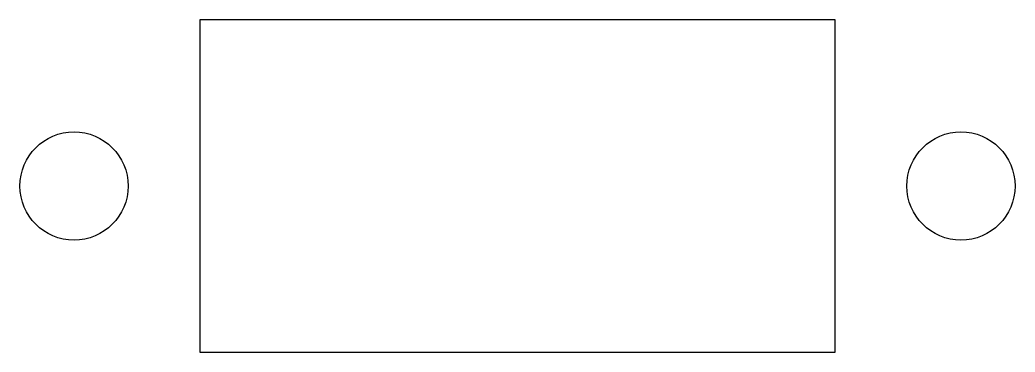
# Model space of a CAD drawing. Header units: millimetres. Extents: x -14 to 14, y -4.7 to 4.7.
import ezdxf

# ---------------------------------------------------------------- set-up
doc = ezdxf.new("R2010")
doc.units = ezdxf.units.MM
doc.header["$LTSCALE"] = 10
doc.header["$MEASUREMENT"] = 0
doc.layers.get('0').update_dxf_attribs({"linetype": 'CONTINUOUS'})

msp = doc.modelspace()

# ---------------------------------------------------------------- linework, layer by layer
msp.add_lwpolyline([(-8.955, 4.68), (-8.955, -4.68), (8.955, -4.68), (8.955, 4.68)], close=True)
for centre in [(-12.495, 0), (12.495, 0)]:
    msp.add_circle(centre, 1.525)

doc.saveas('drawing.dxf')
